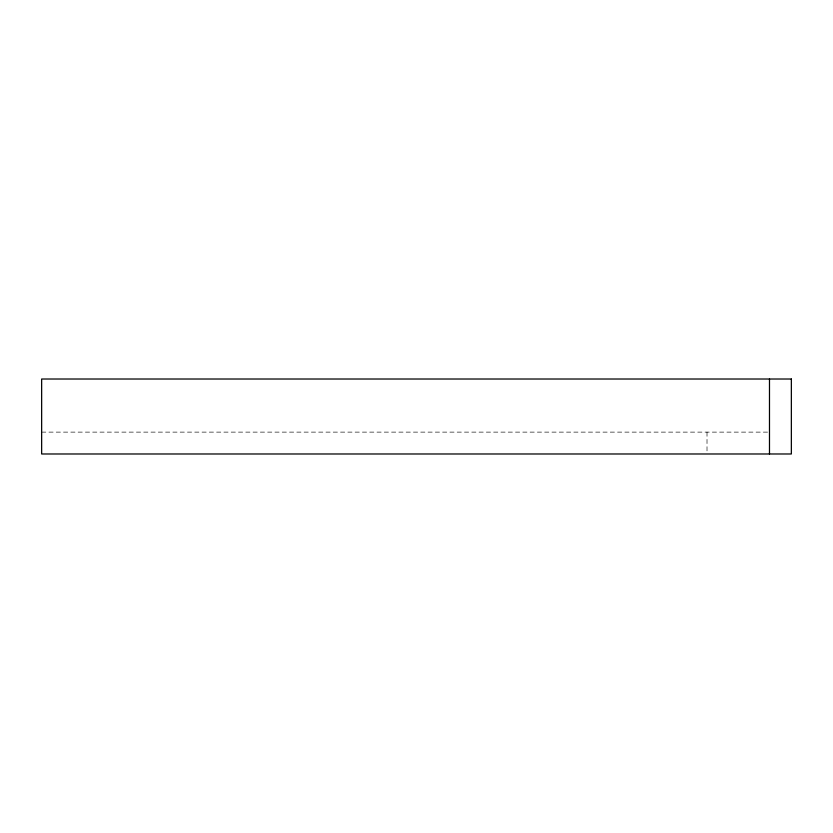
<?xml version="1.0" encoding="UTF-8"?>
<svg xmlns="http://www.w3.org/2000/svg" width="833" height="833" viewBox="0 0 833 833"><rect width="100%" height="100%" fill="white"/><g stroke="black" fill="none" stroke-linecap="round" stroke-linejoin="round"><path stroke-width="0.62" stroke-dasharray="4.17 3.12" d="M41.65 432.119L768.182 432.119M707.009 432.119L707.009 452.694"/><path stroke-width="1.25" d="M769.484 379.015L769.484 453.985M791.35 379.015L41.65 379.015L41.65 453.985L791.35 453.985L791.35 379.015"/></g></svg>
